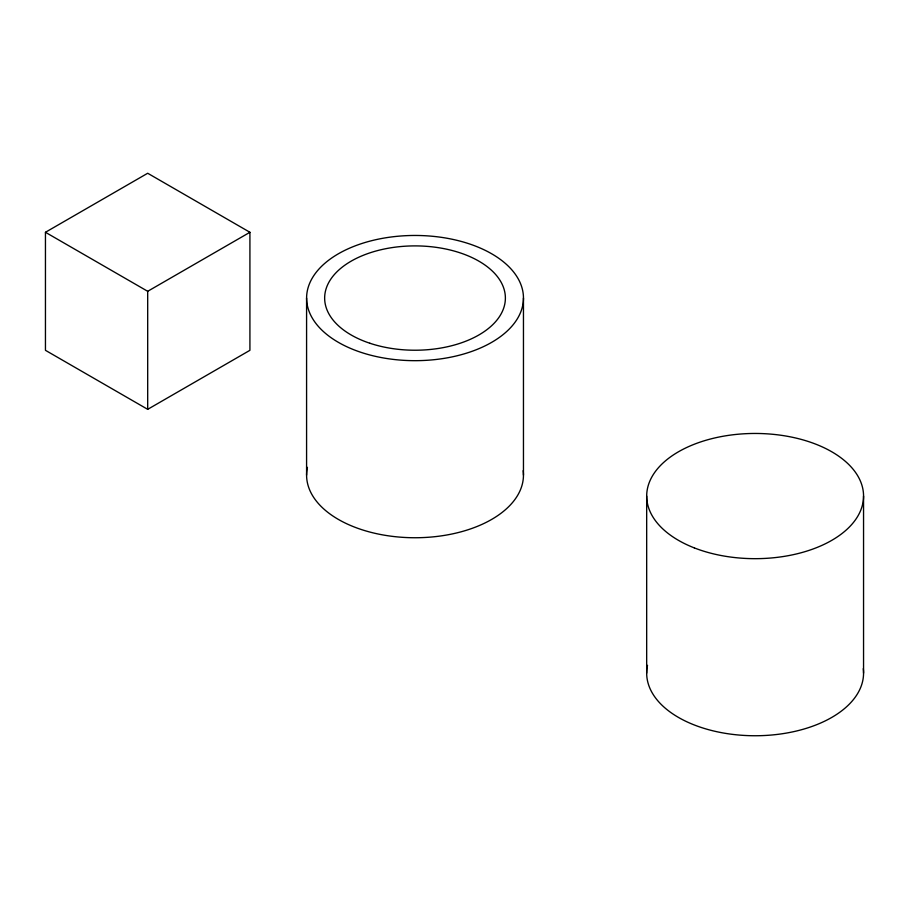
<?xml version="1.0" encoding="UTF-8"?>
<svg xmlns="http://www.w3.org/2000/svg" width="909" height="909" viewBox="0 0 909 909"><rect width="100%" height="100%" fill="white"/><g stroke="black" fill="none" stroke-linecap="round" stroke-linejoin="round"><path stroke-width="1.36" d="M45.45 232.284L147.69 173.255L249.918 232.284L249.918 350.317L147.69 409.334L45.45 350.317L45.45 232.284L147.69 291.3L249.918 232.284M863.55 496.064L863.55 673.137M646.674 496.064L646.674 673.137M523.459 298.061A108.432 62.607 0 0 1 360.805 352.283A108.432 62.607 0 0 1 360.805 243.851A108.432 62.607 0 0 1 523.459 298.061L523.459 475.134M306.583 298.061L306.583 475.134M147.69 291.3L147.69 409.334M863.277 668.672A108.432 62.607 0 0 1 752.209 735.722A108.432 62.607 0 0 1 647.526 665.331M523.175 470.669A108.432 62.607 0 0 1 412.118 537.719A108.432 62.607 0 0 1 307.435 467.34M694.34 547.911A108.432 62.607 0 0 0 863.277 500.529A108.432 62.607 0 0 0 707.736 439.751A108.432 62.607 0 0 0 694.34 547.911M369.838 343.238A90.366 52.165 0 0 0 505.381 298.061A90.366 52.165 0 0 0 369.838 252.884A90.366 52.165 0 0 0 369.838 343.238"/></g></svg>
